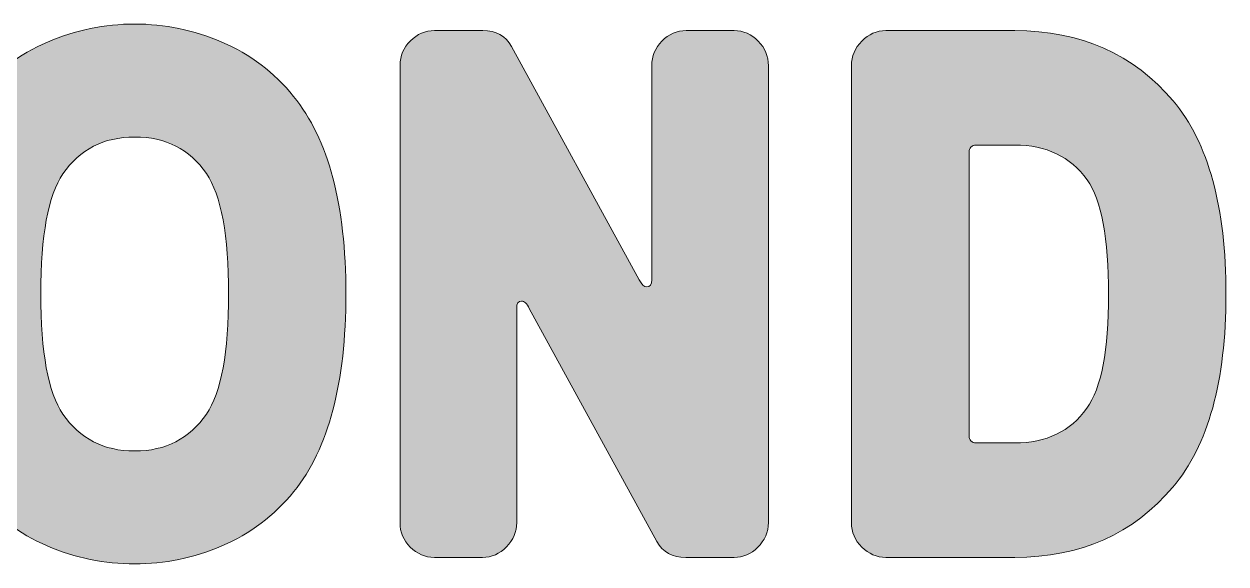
# Model space of a CAD drawing. Extents: x 143 to 936, y -1048 to -31.
# Drawn here: x 535.1 to 927.2, y -688 to -511.9 of the extents above; entities that cross this region are included whole.
import ezdxf

# ---------------------------------------------------------------- set-up
doc = ezdxf.new("R2010")
doc.units = 0
doc.header["$MEASUREMENT"] = 0
doc.layers.add('Layer 1', color=7, linetype='Continuous', lineweight=0)

# ---------------------------------------------------------------- blocks, each defined once
blk = doc.blocks.new('Block_0')
at = {"layer": 'Layer 1', "true_color": 0x000000, "transparency": 33554687}
h = blk.add_hatch(color=18, dxfattribs=at)
h.dxf.hatch_style = 2
edge = h.paths.add_edge_path()
edge.add_spline(control_points=[(547.77, -560.78), (553.25, -552.77), (561.05, -548.77), (571.19, -548.77), (581.33, -548.77), (589.13, -552.73), (594.61, -560.67), (599.42, -567.77), (601.82, -580.85), (601.82, -599.89), (601.82, -619.02), (599.42, -632.09), (594.61, -639.12), (589.13, -647.13), (581.33, -651.14), (571.19, -651.14), (561.05, -651.14), (553.25, -647.13), (547.77, -639.12), (542.96, -632.09), (540.56, -619.02), (540.56, -599.89), (540.56, -580.85), (542.96, -567.81), (547.77, -560.78)], knot_values=[0, 0, 0, 0, 1, 1, 1, 2, 2, 2, 3, 3, 3, 4, 4, 4, 5, 5, 5, 6, 6, 6, 7, 7, 7, 8, 8, 8, 8], degree=3, periodic=0)
edge = h.paths.add_edge_path()
edge.add_spline(control_points=[(542.67, -682.09), (551.84, -686.02), (561.35, -687.98), (571.19, -687.98), (580.96, -687.98), (590.45, -686.02), (599.66, -682.09), (608.87, -678.16), (616.69, -672.26), (623.13, -664.4), (634.45, -650.42), (640.11, -628.92), (640.11, -599.89), (640.11, -570.95), (634.41, -549.48), (623.02, -535.5), (616.66, -527.64), (608.87, -521.75), (599.66, -517.82), (590.45, -513.89), (580.96, -511.92), (571.19, -511.92), (561.42, -511.92), (551.93, -513.89), (542.72, -517.82), (533.51, -521.75), (525.72, -527.64), (519.36, -535.5), (507.96, -549.48), (502.27, -570.95), (502.27, -599.89), (502.27, -628.92), (507.93, -650.38), (519.25, -664.29), (525.69, -672.22), (533.49, -678.16), (542.67, -682.09)], knot_values=[0, 0, 0, 0, 1, 1, 1, 2, 2, 2, 3, 3, 3, 4, 4, 4, 5, 5, 5, 6, 6, 6, 7, 7, 7, 8, 8, 8, 9, 9, 9, 10, 10, 10, 11, 11, 11, 12, 12, 12, 12], degree=3, periodic=0)
h = blk.add_hatch(color=18, dxfattribs=at)
h.dxf.hatch_style = 2
edge = h.paths.add_edge_path()
edge.add_spline(control_points=[(750.99, -685.83), (750.99, -685.83), (766.75, -685.83), (766.75, -685.83), (769.71, -685.83), (772.26, -684.77), (774.41, -682.65), (776.78, -680.31), (777.96, -677.59), (777.96, -674.49), (777.96, -674.49), (777.96, -525.53), (777.96, -525.53), (777.96, -522.43), (776.85, -519.74), (774.63, -517.48), (772.41, -515.21), (769.78, -514.07), (766.75, -514.07), (766.75, -514.07), (751.1, -514.07), (751.1, -514.07), (748.07, -514.07), (745.44, -515.21), (743.22, -517.48), (741, -519.74), (739.89, -522.43), (739.89, -525.53), (739.89, -525.53), (739.89, -595.36), (739.89, -595.36), (739.89, -596.87), (739.34, -597.63), (738.23, -597.63), (737.41, -597.63), (736.6, -596.87), (735.79, -595.36), (735.79, -595.36), (694.16, -519.29), (694.16, -519.29), (692.24, -515.81), (689.1, -514.07), (684.73, -514.07), (684.73, -514.07), (668.97, -514.07), (668.97, -514.07), (666.01, -514.07), (663.4, -515.19), (661.15, -517.42), (658.89, -519.65), (657.76, -522.31), (657.76, -525.41), (657.76, -525.41), (657.76, -674.49), (657.76, -674.49), (657.76, -677.59), (658.87, -680.26), (661.09, -682.48), (663.31, -684.71), (665.94, -685.83), (668.97, -685.83), (668.97, -685.83), (684.62, -685.83), (684.62, -685.83), (687.65, -685.83), (690.28, -684.69), (692.5, -682.43), (694.72, -680.16), (695.83, -677.52), (695.83, -674.49), (695.83, -674.49), (695.83, -604.54), (695.83, -604.54), (695.83, -603.03), (696.35, -602.28), (697.38, -602.28), (698.27, -602.28), (699.12, -603.07), (699.94, -604.66), (699.94, -604.66), (741.56, -680.61), (741.56, -680.61), (743.48, -684.09), (746.62, -685.83), (750.99, -685.83)], knot_values=[0, 0, 0, 0, 1, 1, 1, 2, 2, 2, 3, 3, 3, 4, 4, 4, 5, 5, 5, 6, 6, 6, 7, 7, 7, 8, 8, 8, 9, 9, 9, 10, 10, 10, 11, 11, 11, 12, 12, 12, 13, 13, 13, 14, 14, 14, 15, 15, 15, 16, 16, 16, 17, 17, 17, 18, 18, 18, 19, 19, 19, 20, 20, 20, 21, 21, 21, 22, 22, 22, 23, 23, 23, 24, 24, 24, 25, 25, 25, 26, 26, 26, 27, 27, 27, 28, 28, 28, 28], degree=3, periodic=0)
h = blk.add_hatch(color=18, dxfattribs=at)
h.dxf.hatch_style = 2
edge = h.paths.add_edge_path()
edge.add_spline(control_points=[(844.05, -647.85), (843.65, -647.4), (843.44, -646.87), (843.44, -646.26), (843.44, -646.26), (843.44, -553.64), (843.44, -553.64), (843.44, -553.04), (843.65, -552.51), (844.05, -552.05), (844.46, -551.6), (845, -551.37), (845.66, -551.37), (845.66, -551.37), (858.32, -551.37), (858.32, -551.37), (868.6, -551.37), (876.48, -555.15), (881.96, -562.71), (886.62, -569.29), (888.95, -581.76), (888.95, -600.12), (888.95, -618.34), (886.58, -630.69), (881.85, -637.19), (876.44, -644.75), (868.6, -648.53), (858.32, -648.53), (858.32, -648.53), (845.66, -648.53), (845.66, -648.53), (845, -648.53), (844.46, -648.3), (844.05, -647.85)], knot_values=[0, 0, 0, 0, 1, 1, 1, 2, 2, 2, 3, 3, 3, 4, 4, 4, 5, 5, 5, 6, 6, 6, 7, 7, 7, 8, 8, 8, 9, 9, 9, 10, 10, 10, 11, 11, 11, 11], degree=3, periodic=0)
edge = h.paths.add_edge_path()
edge.add_spline(control_points=[(909.92, -662.93), (921.47, -649.32), (927.24, -628.39), (927.24, -600.12), (927.24, -571.63), (921.5, -550.58), (910.04, -536.98), (897.09, -521.71), (879.85, -514.07), (858.32, -514.07), (858.32, -514.07), (816.25, -514.07), (816.25, -514.07), (813.29, -514.07), (810.68, -515.21), (808.43, -517.48), (806.17, -519.74), (805.04, -522.43), (805.04, -525.53), (805.04, -525.53), (805.04, -674.49), (805.04, -674.49), (805.04, -677.59), (806.17, -680.26), (808.43, -682.48), (810.68, -684.71), (813.29, -685.83), (816.25, -685.83), (816.25, -685.83), (858.32, -685.83), (858.32, -685.83), (879.85, -685.83), (897.05, -678.2), (909.92, -662.93)], knot_values=[0, 0, 0, 0, 1, 1, 1, 2, 2, 2, 3, 3, 3, 4, 4, 4, 5, 5, 5, 6, 6, 6, 7, 7, 7, 8, 8, 8, 9, 9, 9, 10, 10, 10, 11, 11, 11, 11], degree=3, periodic=0)
at = {"layer": 'Layer 1'}
for points, knots in [([(542.67, -682.09), (551.84, -686.02), (561.35, -687.98), (571.19, -687.98), (580.96, -687.98), (590.45, -686.02), (599.66, -682.09), (608.87, -678.16), (616.69, -672.26), (623.13, -664.4), (634.45, -650.42), (640.11, -628.92), (640.11, -599.89), (640.11, -570.95), (634.41, -549.48), (623.02, -535.5), (616.66, -527.64), (608.87, -521.75), (599.66, -517.82), (590.45, -513.89), (580.96, -511.92), (571.19, -511.92), (561.42, -511.92), (551.93, -513.89), (542.72, -517.82), (533.51, -521.75), (525.72, -527.64), (519.36, -535.5), (507.96, -549.48), (502.27, -570.95), (502.27, -599.89), (502.27, -628.92), (507.93, -650.38), (519.25, -664.29), (525.69, -672.22), (533.49, -678.16), (542.67, -682.09)], [0, 0, 0, 0, 1, 1, 1, 2, 2, 2, 3, 3, 3, 4, 4, 4, 5, 5, 5, 6, 6, 6, 7, 7, 7, 8, 8, 8, 9, 9, 9, 10, 10, 10, 11, 11, 11, 12, 12, 12, 12]), ([(750.99, -685.83), (750.99, -685.83), (766.75, -685.83), (766.75, -685.83), (769.71, -685.83), (772.26, -684.77), (774.41, -682.65), (776.78, -680.31), (777.96, -677.59), (777.96, -674.49), (777.96, -674.49), (777.96, -525.53), (777.96, -525.53), (777.96, -522.43), (776.85, -519.74), (774.63, -517.48), (772.41, -515.21), (769.78, -514.07), (766.75, -514.07), (766.75, -514.07), (751.1, -514.07), (751.1, -514.07), (748.07, -514.07), (745.44, -515.21), (743.22, -517.48), (741, -519.74), (739.89, -522.43), (739.89, -525.53), (739.89, -525.53), (739.89, -595.36), (739.89, -595.36), (739.89, -596.87), (739.34, -597.63), (738.23, -597.63), (737.41, -597.63), (736.6, -596.87), (735.79, -595.36), (735.79, -595.36), (694.16, -519.29), (694.16, -519.29), (692.24, -515.81), (689.1, -514.07), (684.73, -514.07), (684.73, -514.07), (668.97, -514.07), (668.97, -514.07), (666.01, -514.07), (663.4, -515.19), (661.15, -517.42), (658.89, -519.65), (657.76, -522.31), (657.76, -525.41), (657.76, -525.41), (657.76, -674.49), (657.76, -674.49), (657.76, -677.59), (658.87, -680.26), (661.09, -682.48), (663.31, -684.71), (665.94, -685.83), (668.97, -685.83), (668.97, -685.83), (684.62, -685.83), (684.62, -685.83), (687.65, -685.83), (690.28, -684.69), (692.5, -682.43), (694.72, -680.16), (695.83, -677.52), (695.83, -674.49), (695.83, -674.49), (695.83, -604.54), (695.83, -604.54), (695.83, -603.03), (696.35, -602.28), (697.38, -602.28), (698.27, -602.28), (699.12, -603.07), (699.94, -604.66), (699.94, -604.66), (741.56, -680.61), (741.56, -680.61), (743.48, -684.09), (746.62, -685.83), (750.99, -685.83)], [0, 0, 0, 0, 1, 1, 1, 2, 2, 2, 3, 3, 3, 4, 4, 4, 5, 5, 5, 6, 6, 6, 7, 7, 7, 8, 8, 8, 9, 9, 9, 10, 10, 10, 11, 11, 11, 12, 12, 12, 13, 13, 13, 14, 14, 14, 15, 15, 15, 16, 16, 16, 17, 17, 17, 18, 18, 18, 19, 19, 19, 20, 20, 20, 21, 21, 21, 22, 22, 22, 23, 23, 23, 24, 24, 24, 25, 25, 25, 26, 26, 26, 27, 27, 27, 28, 28, 28, 28]), ([(909.92, -662.93), (921.47, -649.32), (927.24, -628.39), (927.24, -600.12), (927.24, -571.63), (921.5, -550.58), (910.04, -536.98), (897.09, -521.71), (879.85, -514.07), (858.32, -514.07), (858.32, -514.07), (816.25, -514.07), (816.25, -514.07), (813.29, -514.07), (810.68, -515.21), (808.43, -517.48), (806.17, -519.74), (805.04, -522.43), (805.04, -525.53), (805.04, -525.53), (805.04, -674.49), (805.04, -674.49), (805.04, -677.59), (806.17, -680.26), (808.43, -682.48), (810.68, -684.71), (813.29, -685.83), (816.25, -685.83), (816.25, -685.83), (858.32, -685.83), (858.32, -685.83), (879.85, -685.83), (897.05, -678.2), (909.92, -662.93)], [0, 0, 0, 0, 1, 1, 1, 2, 2, 2, 3, 3, 3, 4, 4, 4, 5, 5, 5, 6, 6, 6, 7, 7, 7, 8, 8, 8, 9, 9, 9, 10, 10, 10, 11, 11, 11, 11]), ([(547.77, -560.78), (553.25, -552.77), (561.05, -548.77), (571.19, -548.77), (581.33, -548.77), (589.13, -552.73), (594.61, -560.67), (599.42, -567.77), (601.82, -580.85), (601.82, -599.89), (601.82, -619.02), (599.42, -632.09), (594.61, -639.12), (589.13, -647.13), (581.33, -651.14), (571.19, -651.14), (561.05, -651.14), (553.25, -647.13), (547.77, -639.12), (542.96, -632.09), (540.56, -619.02), (540.56, -599.89), (540.56, -580.85), (542.96, -567.81), (547.77, -560.78)], [0, 0, 0, 0, 1, 1, 1, 2, 2, 2, 3, 3, 3, 4, 4, 4, 5, 5, 5, 6, 6, 6, 7, 7, 7, 8, 8, 8, 8]), ([(844.05, -647.85), (843.65, -647.4), (843.44, -646.87), (843.44, -646.26), (843.44, -646.26), (843.44, -553.64), (843.44, -553.64), (843.44, -553.04), (843.65, -552.51), (844.05, -552.05), (844.46, -551.6), (845, -551.37), (845.66, -551.37), (845.66, -551.37), (858.32, -551.37), (858.32, -551.37), (868.6, -551.37), (876.48, -555.15), (881.96, -562.71), (886.62, -569.29), (888.95, -581.76), (888.95, -600.12), (888.95, -618.34), (886.58, -630.69), (881.85, -637.19), (876.44, -644.75), (868.6, -648.53), (858.32, -648.53), (858.32, -648.53), (845.66, -648.53), (845.66, -648.53), (845, -648.53), (844.46, -648.3), (844.05, -647.85)], [0, 0, 0, 0, 1, 1, 1, 2, 2, 2, 3, 3, 3, 4, 4, 4, 5, 5, 5, 6, 6, 6, 7, 7, 7, 8, 8, 8, 9, 9, 9, 10, 10, 10, 11, 11, 11, 11])]:
    blk.add_open_spline(points, degree=3, knots=knots, dxfattribs=at)

msp = doc.modelspace()

# ---------------------------------------------------------------- block references
at = {"layer": 'Layer 1'}
msp.add_blockref('Block_0', (0, 0), dxfattribs=at)

doc.saveas('drawing.dxf')
